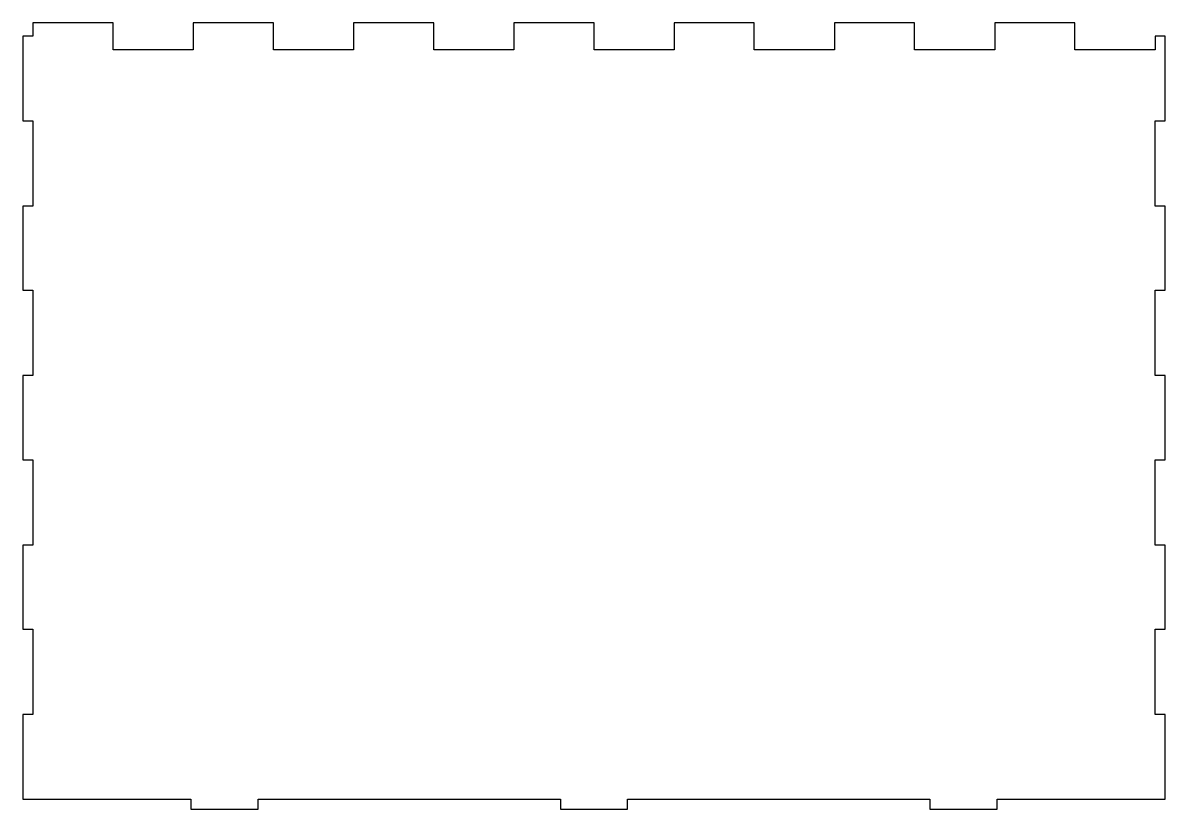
# Model space of a CAD drawing. Header units: millimetres. Extents: x 0 to 340, y 0 to 234.
import ezdxf

# ---------------------------------------------------------------- set-up
doc = ezdxf.new("R2010")
doc.units = ezdxf.units.MM
doc.layers.add('CORTE', color=7, linetype='CONTINUOUS')

msp = doc.modelspace()

# ---------------------------------------------------------------- linework, layer by layer
at = {"layer": 'CORTE'}
msp.add_lwpolyline([(0, 3), (50, 3), (50, 0), (70, 0), (70, 3), (160, 3), (160, 0), (180, 0), (180, 3), (270, 3), (270, 0), (290, 0), (290, 3), (340, 3), (340, 28.147222), (337, 28.147222), (337, 53.519444), (340, 53.519444), (340, 78.591667), (337, 78.591667), (337, 103.963889), (340, 103.963889), (340, 129.036111), (337, 129.036111), (337, 154.408333), (340, 154.408333), (340, 179.480556), (337, 179.480556), (337, 204.852778), (340, 204.852778), (340, 230), (337, 230), (337, 226), (313.142857, 226), (313.142857, 234), (289.285714, 234), (289.285714, 226), (265.428571, 226), (265.428571, 234), (241.571429, 234), (241.571429, 226), (217.714286, 226), (217.714286, 234), (193.857143, 234), (193.857143, 226), (170, 226), (170, 234), (146.142857, 234), (146.142857, 226), (122.285714, 226), (122.285714, 234), (98.428571, 234), (98.428571, 226), (74.571429, 226), (74.571429, 234), (50.714286, 234), (50.714286, 226), (26.857143, 226), (26.857143, 234), (3, 234), (3, 230), (0, 230), (0, 204.852778), (3, 204.852778), (3, 179.480556), (0, 179.480556), (0, 154.408333), (3, 154.408333), (3, 129.036111), (0, 129.036111), (0, 103.963889), (3, 103.963889), (3, 78.591667), (0, 78.591667), (0, 53.519444), (3, 53.519444), (3, 28.147222), (0, 28.147222)], close=True, dxfattribs=at)

doc.saveas('drawing.dxf')
